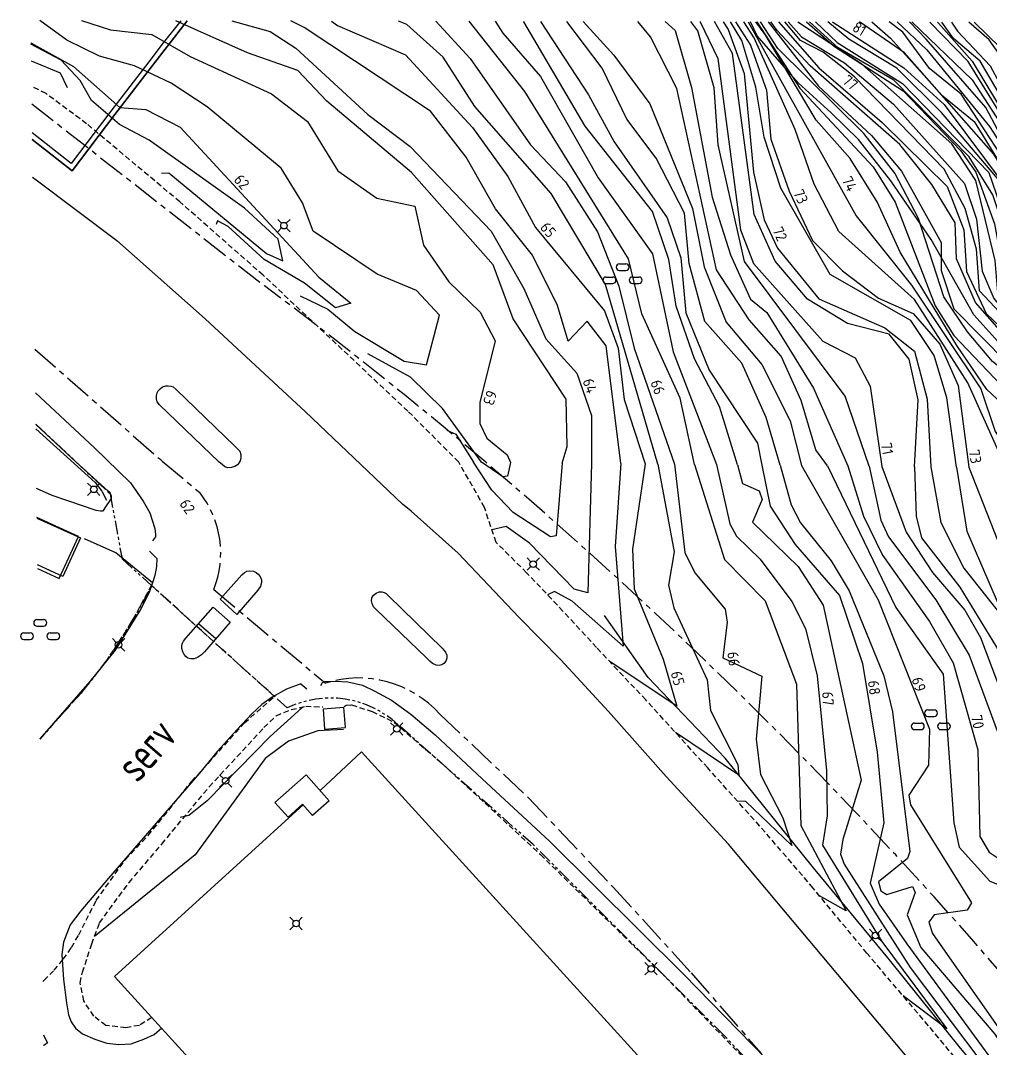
# Model space of a CAD drawing. Header units: metres. Extents: x 148035 to 148980, y 6395313 to 6395676.
# Drawn here: x 148034.5 to 148123.2, y 6395578 to 6395672 of the extents above; entities that cross this region are included whole.
import ezdxf
from ezdxf.enums import TextEntityAlignment as Align

# ---------------------------------------------------------------- set-up
doc = ezdxf.new("R2010")
doc.units = ezdxf.units.M
for name, pattern in [('CENTERX2', [4, 2.5, -0.5, 0.5, -0.5]), ('DASHED', [0.75, 0.5, -0.25]), ('PHANTOM', [2.5, 1.25, -0.25, 0.25, -0.25, 0.25, -0.25])]:
    doc.linetypes.add(name, pattern=pattern)
for name, color, linetype in [('M-BEF-BELYSNINGSSTOLPE', 4, 'Continuous'), ('M-BEF-BÄCK', 4, 'Dike5'), ('M-BEF-FV', 4, 'FJARRVARME'), ('M-BEF-MARKLINJE', 4, 'Continuous'), ('M-BEF-NIVÅKURVA-PRIMÄR-0.5M', 250, 'Continuous'), ('M-BEF-NIVÅKURVA-PRIMÄR-1.0M', 250, 'Continuous'), ('M-BEF-TRAPPA', 4, 'Continuous'), ('M-BEF-VÄGKANT', 13, 'DASHED'), ('M-BEF-VÄGKANTSTÖD', 13, 'Continuous'), ('M-BEF-VÄGRÄCKE', 13, 'FENCELINE2'), ('M-GR-ANVÄNDNINGSGRÄNS', 4, 'CENTERX2'), ('M-GR-FASTIGHETSGRÄNS', 3, 'PHANTOM'), ('M-GR-RÄTTIGHETSGRÄNS', 3, 'DASHED'), ('M-GR-TRAKTGRÄNS', 7, 'PHANTOM'), ('M-HUS-SOCKEL', 1, 'Continuous'), ('M-HUS-YTTER', 3, 'Continuous')]:
    doc.layers.add(name, color=color, linetype=linetype)
doc.styles.add('ISO', font='iso.shx', dxfattribs={"height": 2.5})
doc.linetypes.add('Dike5', pattern='A,1.5,["|",Standard,S=0.5,R=75,X=0,Y=0],1e-06,["|",Standard,S=0.5,R=105,X=0,Y=0],-0.75', length=2.250001)
doc.linetypes.add('FENCELINE2', pattern='A,0.25,-0.1,[132,ltypeshp.shx,S=0.1,R=0,X=-0.1,Y=0],-0.1,1', length=1.45)
doc.linetypes.add('FJARRVARME', pattern='A,0.5,-0.2,["FV",Standard,S=0.1,R=0,X=-0.1,Y=-0.05],-0.2', length=0.9)

# ---------------------------------------------------------------- blocks, each defined once
blk = doc.blocks.new('PRI_M_LÖVSKOG')
for p, q in [((-0.295, 1.2), (0.295, 1.2)), ((-0.295, 0.6), (0.295, 0.6)), ((-1.495, 0), (-0.905, 0)), ((-1.495, -0.6), (-0.905, -0.6)), ((0.905, 0), (1.495, 0)), ((0.905, -0.6), (1.495, -0.6))]:
    blk.add_line(p, q)
for centre, start, end in [((-0.295, 0.9), 90.00001, 179.99999), ((0.295, 0.9), 0, 90.00001), ((-0.295, 0.9), 179.99999, 270.00003), ((0.295, 0.9), 270.00003, 0.00001), ((-1.495, -0.3), 90.00001, 179.99999), ((-1.495, -0.3), 179.99999, 270.00003), ((-0.905, -0.3), 0, 90.00001), ((-0.905, -0.3), 270.00003, 0.00001), ((0.905, -0.3), 90.00001, 179.99999), ((0.905, -0.3), 179.99999, 270.00003), ((1.495, -0.3), 0, 90.00001), ((1.495, -0.3), 270.00003, 0.00001)]:
    blk.add_arc(centre, 0.3, start, end)
blk = doc.blocks.new('PRI_L_BELYS')
for points in [[(-0.212, 0.212, 0), (-0.566, 0.566, 0)], [(0.212, 0.212, 0), (0.566, 0.566, 0)], [(-0.212, -0.212, 0), (-0.566, -0.566, 0)], [(0.212, -0.212, 0), (0.566, -0.566, 0)]]:
    blk.add_polyline3d(points)
blk.add_circle((0, 0), 0.3)

msp = doc.modelspace()

# ---------------------------------------------------------------- linework, layer by layer
at = {"layer": 'M-BEF-BÄCK', "lineweight": -3, "flags": 128}
msp.add_lwpolyline([(148161.961, 6395528.361), (148155.012, 6395536.512), (148146.425, 6395546.878), (148139.558, 6395555.51), (148130.535, 6395566.085), (148120.5, 6395577.999), (148114.005, 6395586.08), (148107.035, 6395594.496), (148098.976, 6395604.545), (148091.919, 6395611.919), (148087.922, 6395617.602)], dxfattribs=at)
at = {"layer": 'M-BEF-FV'}
for points in [[(148049.177, 6395671.988), (148047.587, 6395669.958), (148046.269, 6395668.243), (148042.777, 6395663.716), (148039.169, 6395658.936), (148035.59, 6395661.73)], [(148035.598, 6395661.12), (148039.258, 6395658.263), (148043.147, 6395663.416), (148046.513, 6395667.78), (148047.963, 6395669.667), (148049.78, 6395671.987)]]:
    msp.add_lwpolyline(points, dxfattribs=at)
at = {"layer": 'M-BEF-FV', "ltscale": 0.8}
for points in [[(148049.177, 6395671.988), (148047.587, 6395669.958), (148046.269, 6395668.243), (148042.777, 6395663.716), (148039.169, 6395658.936), (148035.59, 6395661.73)], [(148049.78, 6395671.987), (148047.963, 6395669.667), (148046.603, 6395667.896), (148043.147, 6395663.416), (148039.258, 6395658.263), (148035.598, 6395661.12)]]:
    msp.add_lwpolyline(points, dxfattribs=at)
at = {"layer": 'M-BEF-MARKLINJE', "lineweight": -3, "flags": 128}
msp.add_lwpolyline([(148134.083, 6395631.021), (148131.149, 6395635.201), (148126.365, 6395639.903), (148121.719, 6395645.084), (148117.813, 6395651.979), (148114.13, 6395657.342), (148111.161, 6395661.128), (148108.662, 6395663.556), (148105.648, 6395666.324), (148101.907, 6395670.608), (148101.276, 6395671.902)], dxfattribs=at)
at = {"layer": 'M-BEF-NIVÅKURVA-PRIMÄR-0.5M', "lineweight": -3}
for points in [[(148060.093, 6395646.843), (148062.62, 6395645.605), (148065.087, 6395643.567), (148069.602, 6395640.863), (148071.646, 6395640.518), (148072.833, 6395645.062), (148070.743, 6395647.32), (148067.129, 6395648.801), (148061.279, 6395652.736), (148060.301, 6395655.326), (148058.373, 6395658.51), (148051.606, 6395664.109), (148048.316, 6395666.281), (148044.953, 6395667.859), (148041.74, 6395668.753), (148038.763, 6395670.215), (148036.291, 6395672.009)], [(148084.053, 6395631.533), (148084.506, 6395633.04), (148084.414, 6395637.367), (148079.583, 6395644.726), (148077.747, 6395649.673), (148070.287, 6395658.121), (148062.533, 6395664.64), (148059.882, 6395667.433), (148055.274, 6395669.054), (148048.746, 6395671.988)], [(148089.428, 6395631.478), (148088.073, 6395642.256), (148086.354, 6395644.52), (148084.605, 6395642.684), (148083.631, 6395645.942), (148081.35, 6395650.554), (148077.964, 6395654.784), (148075.297, 6395659.526), (148072.008, 6395663.707), (148060.47, 6395671.388), (148059.243, 6395671.971)], [(148092.81, 6395631.443), (148088.01, 6395647.87), (148083.064, 6395656.185), (148076.063, 6395664.142), (148073.172, 6395668.66), (148069.851, 6395671.655), (148069.08, 6395671.955)], [(148096.15, 6395631.409), (148094.845, 6395637.466), (148091.361, 6395645.193), (148090.135, 6395650.208), (148080.632, 6395665.529), (148075.549, 6395671.944)], [(148100.102, 6395631.368), (148098.442, 6395636.692), (148096.151, 6395641.075), (148094.489, 6395645.876), (148093.803, 6395650.147), (148092.332, 6395654.545), (148086.15, 6395662.359), (148080.553, 6395671.885), (148080.517, 6395671.936)], [(148104.004, 6395631.329), (148102.725, 6395635.697), (148100.498, 6395640.658), (148097.108, 6395644.494), (148095.67, 6395649.772), (148095.237, 6395654.386), (148092.644, 6395659.421), (148089.965, 6395662.978), (148087.716, 6395667.654), (148084.491, 6395671.93)], [(148108.332, 6395631.284), (148107.269, 6395632.746), (148105.916, 6395637.251), (148104.079, 6395641.326), (148101.152, 6395644.64), (148098.16, 6395649.204), (148094.553, 6395665.8), (148092.132, 6395670.525), (148090.991, 6395671.919)], [(148112.12, 6395631.245), (148109.948, 6395637.655), (148100.742, 6395649.978), (148098.332, 6395660.634), (148097.967, 6395665.842), (148096.482, 6395671.064), (148095.829, 6395671.911)], [(148116.28, 6395631.203), (148116.604, 6395637.309), (148115.779, 6395641.048), (148113.971, 6395643.335), (148110.161, 6395644.302), (148106.496, 6395646.536), (148103.532, 6395650.004), (148101.626, 6395654.272), (148099.636, 6395669.006), (148097.979, 6395671.908)], [(148120.112, 6395631.164), (148119.231, 6395637.497), (148118.068, 6395641.359), (148115.956, 6395644.578), (148108.562, 6395648.771), (148104.057, 6395656.673), (148102.542, 6395661.351), (148101.765, 6395665.93), (148100.477, 6395670.185), (148099.469, 6395671.905)], [(148124.631, 6395631.117), (148121.144, 6395638.886), (148116.292, 6395646.487), (148109.368, 6395652.718), (148107.104, 6395657.039), (148105.358, 6395662.035), (148101.631, 6395670.422), (148100.666, 6395671.903)], [(148129.306, 6395631.07), (148126.413, 6395635.01), (148122.903, 6395638.266), (148120.144, 6395642.275), (148114.977, 6395650.811), (148112.86, 6395655.417), (148110.389, 6395659.398), (148107.281, 6395662.908), (148102.638, 6395670.722), (148101.767, 6395671.902)], [(148132.079, 6395631.041), (148125.622, 6395639.078), (148123.402, 6395640.83), (148121.121, 6395643.539), (148118.951, 6395646.743), (148116.649, 6395653.902), (148114.477, 6395658.055), (148111.639, 6395661.666), (148103.797, 6395669.452), (148102.207, 6395671.901)], [(148134.551, 6395631.016), (148131.933, 6395634.732), (148121.848, 6395646.211), (148120.131, 6395650.223), (148119.985, 6395653.504), (148117.873, 6395657.012), (148114.933, 6395660.664), (148106.726, 6395667.871), (148103.716, 6395671.113), (148103.14, 6395671.899)], [(148135.899, 6395631.002), (148126.816, 6395642.373), (148122.218, 6395647.276), (148121.964, 6395651.085), (148120.924, 6395654.819), (148119.008, 6395658.407), (148110.79, 6395666.853), (148107.915, 6395669.109), (148105.851, 6395670.175), (148104.415, 6395671.897)], [(148136.481, 6395630.996), (148133.297, 6395635.588), (148126.692, 6395643.615), (148125.854, 6395645.262), (148123.94, 6395646.768), (148123.665, 6395650.068), (148121.896, 6395657.366), (148119.692, 6395660.719), (148111.45, 6395668.032), (148105.696, 6395671.788), (148105.6, 6395671.895)], [(148136.856, 6395630.992), (148133.248, 6395637.284), (148131.161, 6395640.225), (148128.401, 6395643.054), (148126.498, 6395646.425), (148125.1, 6395649.5), (148124.597, 6395652.625), (148123.457, 6395656.078), (148121.293, 6395659.556), (148114.377, 6395666.564), (148109.309, 6395669.527), (148106.688, 6395671.894)], [(148137.469, 6395630.986), (148132.954, 6395638.238), (148127.176, 6395648.862), (148126.471, 6395651.783), (148124.796, 6395654.072), (148124.241, 6395657.141), (148118.764, 6395663.613), (148114.661, 6395667.644), (148110.286, 6395670.296), (148108.362, 6395671.891)], [(148138.836, 6395630.972), (148137.034, 6395634.645), (148130.276, 6395644.92), (148125.651, 6395656.347), (148123.545, 6395659.788), (148115.351, 6395669.043), (148111.255, 6395671.886)], [(148140.211, 6395630.958), (148130.952, 6395645.36), (148126.362, 6395656.371), (148120.535, 6395665.29), (148117.665, 6395667.623), (148115.211, 6395670.933), (148113.959, 6395671.882)], [(148142.129, 6395630.938), (148139.79, 6395633.312), (148135.762, 6395638.965), (148131.794, 6395645.885), (148127.293, 6395657.213), (148124.766, 6395660.358), (148122.8, 6395664.058), (148117.349, 6395670.321), (148115.823, 6395671.879)], [(148144.086, 6395630.918), (148141.483, 6395632.756), (148138.796, 6395635.832), (148133.155, 6395645.658), (148131.564, 6395649.382), (148130.77, 6395653.07), (148129.205, 6395656.283), (148126.935, 6395658.926), (148121.183, 6395668.266), (148117.695, 6395671.875)], [(148145.23, 6395630.907), (148143.936, 6395632.34), (148141.427, 6395633.375), (148138.713, 6395636.833), (148133.725, 6395647.215), (148129.642, 6395657.06), (148127.433, 6395659.506), (148122.277, 6395668.304), (148119.845, 6395670.368), (148118.782, 6395671.874)], [(148147.894, 6395630.879), (148147.236, 6395631.9), (148140.744, 6395635.291), (148138.508, 6395638.937), (148134.332, 6395647.754), (148131.362, 6395656.021), (148128.643, 6395659.06), (148125.405, 6395667.024), (148123.102, 6395670.253), (148121.257, 6395671.87)], [(148039.975, 6395666.537), (148038.26, 6395668.398), (148035.487, 6395669.843)], [(148047.412, 6395658.056), (148048.088, 6395658.082), (148057.02, 6395650.691), (148058.521, 6395650.022), (148058.1, 6395652.012), (148055.019, 6395654.851), (148046.306, 6395661.067), (148043.582, 6395662.511), (148041.019, 6395664.7), (148039.975, 6395666.537)], [(148073.514, 6395634.553), (148074.335, 6395634.187), (148075.957, 6395631.616)], [(148084.055, 6395631.533), (148083.512, 6395624.868), (148083.002, 6395624.8), (148079.593, 6395627.004), (148077.622, 6395629.059), (148075.958, 6395631.616)], [(148089.429, 6395631.478), (148088.9, 6395623.907), (148089.639, 6395614.773), (148084.976, 6395618.886), (148083.362, 6395619.785), (148082.724, 6395619.483)], [(148092.812, 6395631.443), (148094.288, 6395623.418), (148093.77, 6395620.371), (148094.266, 6395618.29), (148097.31, 6395611.708), (148097.635, 6395608.9), (148100.136, 6395603.974), (148100.21, 6395602.996), (148094.426, 6395606.883)], [(148096.15, 6395631.409), (148098.902, 6395622.714), (148102.637, 6395618.934), (148105.482, 6395611.299), (148105.874, 6395598.378), (148110.044, 6395590.583), (148107.599, 6395591.938)], [(148100.104, 6395631.368), (148100.562, 6395629.675), (148102.08, 6395629.003), (148102.352, 6395628.204), (148101.472, 6395626.137), (148105.655, 6395622.081), (148107.936, 6395618.54), (148111.406, 6395602.532), (148109.722, 6395597.106), (148109.524, 6395595.772), (148109.856, 6395594.834), (148115.893, 6395585.404), (148126.085, 6395571.843), (148126.274, 6395570.905), (148123.925, 6395573.2), (148122.86, 6395573.707)], [(148104.005, 6395631.329), (148104.997, 6395627.716), (148105.866, 6395626.052), (148108.664, 6395622.596), (148110.3, 6395619.857), (148113.476, 6395612.067), (148114.265, 6395608.768), (148115.848, 6395596.013), (148115.635, 6395595.361), (148112.981, 6395593.24), (148113.211, 6395592.418), (148113.737, 6395592.08), (148116.11, 6395592.791), (148116.343, 6395592.251), (148115.598, 6395590.206), (148116.857, 6395587.237), (148123.631, 6395579.292), (148135.462, 6395560.683), (148139.603, 6395556.065), (148140.477, 6395554.564), (148137.618, 6395556.889), (148136.628, 6395557.236)], [(148108.333, 6395631.284), (148114.564, 6395618.335), (148118.911, 6395612.213), (148119.882, 6395598.624), (148120.354, 6395596.396), (148123.183, 6395593.276), (148125.709, 6395592.282), (148126.36, 6395588.746), (148124.224, 6395585.955), (148125.424, 6395582.361), (148124.682, 6395580.527), (148125.146, 6395579.349), (148130.761, 6395571.945), (148132.994, 6395567.04), (148136.162, 6395562.093), (148136.96, 6395561.727), (148145.026, 6395560.94), (148144.192, 6395559.011), (148141.738, 6395555.542), (148152.851, 6395539.777), (148153.301, 6395538.568), (148150.046, 6395540.925)], [(148112.121, 6395631.245), (148113.213, 6395626.295), (148113.888, 6395624.796), (148118.226, 6395619.036), (148121.267, 6395613.966), (148124.229, 6395605.958), (148124.676, 6395602.538), (148123.87, 6395597.375), (148124.365, 6395596.827), (148124.959, 6395597.007), (148126.734, 6395600.141), (148127.747, 6395600.77), (148129.234, 6395600.149), (148129.951, 6395598.829)], [(148116.281, 6395631.203), (148116.446, 6395626.661), (148116.934, 6395624.686), (148120.427, 6395620.175), (148126.125, 6395610.848)], [(148120.112, 6395631.164), (148121.066, 6395625.291), (148123.84, 6395618.868)], [(148064.06, 6395607.156), (148061.703, 6395607.039), (148059.042, 6395606.103), (148056.894, 6395604.517), (148050.49, 6395595.696), (148041.288, 6395588.213)]]:
    msp.add_lwpolyline(points, dxfattribs=at)
at = {"layer": 'M-BEF-NIVÅKURVA-PRIMÄR-1.0M', "lineweight": -3}
for points in [[(148040.105, 6395672.002), (148042.765, 6395671.165), (148046.537, 6395670.734), (148050.044, 6395668.707), (148057.49, 6395665.299), (148060.764, 6395662.771), (148063.546, 6395658.254), (148067.114, 6395655.76), (148070.595, 6395655.027), (148071.379, 6395651.478), (148073.708, 6395648.124), (148076.55, 6395645.343), (148077.946, 6395642.725), (148076.532, 6395637.075), (148076.544, 6395635.153), (148077.179, 6395633.818), (148079.034, 6395632.301), (148079.327, 6395631.581)], [(148053.839, 6395671.98), (148057.368, 6395671.015), (148059.708, 6395669.478), (148066.298, 6395663.423), (148070.155, 6395660.479), (148077.56, 6395652.737), (148080.569, 6395647.503), (148082.56, 6395642.881), (148085.399, 6395639.764), (148086.742, 6395635.869), (148086.741, 6395631.505)], [(148062.981, 6395671.965), (148063.503, 6395671.57), (148069.737, 6395668.873), (148075.848, 6395662.23), (148079.084, 6395657.739), (148081.61, 6395653.069), (148087.934, 6395645.463), (148089.173, 6395642.03), (148089.718, 6395637.332), (148091.646, 6395631.455)], [(148072.508, 6395671.949), (148075.663, 6395668.539), (148081.18, 6395660.628), (148084.352, 6395657.246), (148087.282, 6395652.681), (148089.246, 6395647.699), (148090.642, 6395642.042), (148094.334, 6395631.428)], [(148077.922, 6395671.941), (148078.628, 6395670.856), (148082.088, 6395666.905), (148087.36, 6395657.627), (148092.331, 6395650.662), (148094.212, 6395641.695), (148098.181, 6395631.388)], [(148082.093, 6395671.934), (148086.477, 6395665.221), (148088.823, 6395660.913), (148093.658, 6395653.957), (148094.906, 6395650.319), (148095.378, 6395645.283), (148097.508, 6395640.03), (148101.923, 6395633.354), (148102.325, 6395631.346)], [(148085.988, 6395671.927), (148088.775, 6395668.842), (148092.066, 6395664.388), (148095.987, 6395654.803), (148097.038, 6395649.473), (148099.045, 6395644.419), (148102.321, 6395640.542), (148104.901, 6395635.394), (148105.938, 6395631.309)], [(148093.467, 6395671.915), (148094.384, 6395671.101), (148095.878, 6395665.879), (148097.787, 6395655.851), (148099.463, 6395650.583), (148101.269, 6395646.531), (148102.776, 6395645.305), (148107.041, 6395638.376), (148110.187, 6395631.265)], [(148096.674, 6395671.91), (148096.686, 6395671.896), (148098.3, 6395668.547), (148100.354, 6395652.865), (148101.557, 6395649.798), (148107.898, 6395642.698), (148110.863, 6395641.159), (148112.215, 6395638.567), (148113.3, 6395631.233)], [(148098.789, 6395671.906), (148099.245, 6395671.182), (148100.699, 6395667.159), (148101.556, 6395658.134), (148102.539, 6395653.788), (148103.755, 6395651.19), (148107.531, 6395646.565), (148113.563, 6395643.903), (148116.283, 6395641.754), (148117.433, 6395637.387), (148117.776, 6395631.188)], [(148099.915, 6395671.905), (148101.296, 6395669.749), (148102.746, 6395665.644), (148103.134, 6395661.163), (148104.808, 6395656.4), (148106.957, 6395651.893), (148109.694, 6395649.109), (148112.981, 6395646.603), (148116.158, 6395645.219), (148118.582, 6395642.399), (148120.262, 6395638.629), (148121.244, 6395631.152)], [(148101.057, 6395671.903), (148110.957, 6395654.161), (148116.013, 6395647.804), (148122.361, 6395638.319), (148123.657, 6395634.434), (148125.857, 6395631.105)], [(148101.85, 6395671.901), (148105.799, 6395665.826), (148112.495, 6395658.638), (148114.52, 6395655.392), (148118.161, 6395645.903), (148119.872, 6395643.204), (148128.521, 6395634.107), (148130.63, 6395631.056)], [(148102.911, 6395671.9), (148107.488, 6395666.012), (148112.348, 6395661.507), (148115.084, 6395658.244), (148118.709, 6395651.722), (148118.726, 6395649.136), (148119.873, 6395645.628), (148132.276, 6395633.082), (148133.091, 6395631.031)], [(148103.837, 6395671.898), (148107.541, 6395667.685), (148113.321, 6395662.682), (148119.269, 6395656.816), (148120.791, 6395652.877), (148121.037, 6395649.04), (148122.83, 6395645.199), (148125.453, 6395642.713), (148133.174, 6395633.8), (148135.075, 6395631.011)], [(148104.73, 6395671.897), (148105.949, 6395670.522), (148109.866, 6395668.152), (148114.37, 6395664.349), (148120.838, 6395657.115), (148121.961, 6395653.851), (148122.459, 6395649.098), (148123.535, 6395646.6), (148136.274, 6395630.998)], [(148106.399, 6395671.894), (148108.951, 6395669.649), (148115.249, 6395665.567), (148120.506, 6395660.091), (148121.892, 6395658.147), (148123.605, 6395653.43), (148124.447, 6395648.681), (148128.677, 6395641.768), (148132.557, 6395637.623), (148136.645, 6395630.994)], [(148107.216, 6395671.893), (148109.205, 6395669.991), (148115.186, 6395666.255), (148123.067, 6395658.11), (148125.704, 6395650.477), (148129.512, 6395642.83), (148133.509, 6395637.177), (148137.106, 6395630.99)], [(148108.794, 6395671.89), (148108.806, 6395671.874), (148115.31, 6395667.694), (148118.983, 6395664.33), (148124.582, 6395656.854), (148126.28, 6395653.336), (148128.337, 6395647.03), (148131.927, 6395640.559), (148136.345, 6395634.492), (148137.953, 6395630.981)], [(148112.386, 6395671.884), (148114.072, 6395670.406), (148118.753, 6395665.205), (148121.728, 6395662.762), (148127.469, 6395653.453), (148129.887, 6395646.639), (148134.633, 6395638.193), (148136.924, 6395635.365), (148139.367, 6395630.967)], [(148114.704, 6395671.88), (148117.401, 6395669.323), (148123.138, 6395662.332), (148127.921, 6395654.913), (148130.876, 6395646.662), (148132.671, 6395643.073), (148135.898, 6395638.172), (148141.445, 6395630.945)], [(148116.024, 6395671.878), (148121.564, 6395666.594), (148128.867, 6395655.312), (148130.669, 6395651.647), (148131.387, 6395647.733), (148133.189, 6395644.478), (148139.628, 6395633.896), (148142.754, 6395630.932)], [(148118.385, 6395671.874), (148118.489, 6395671.78), (148121.543, 6395668.29), (148126.179, 6395660.611), (148128.607, 6395657.444), (148130.898, 6395653.791), (148133.593, 6395646.177), (148138.943, 6395635.731), (148141.487, 6395633.076), (148144.617, 6395630.913)], [(148119.669, 6395671.872), (148120.215, 6395671.042), (148123.187, 6395667.879), (148127.377, 6395660.124), (148131.961, 6395653.872), (148134.819, 6395646.118), (148140.713, 6395634.971), (148146.597, 6395630.893)], [(148121.74, 6395671.869), (148126.528, 6395667.206), (148126.886, 6395664.02), (148128.239, 6395660.367), (148130.368, 6395657.322), (148132.463, 6395655.168), (148135.47, 6395645.953), (148138.396, 6395639.467), (148140.281, 6395636.317), (148142.516, 6395634.395), (148147.878, 6395632.053), (148148.788, 6395630.87)], [(148035.486, 6395669.979), (148039.371, 6395667.805), (148043.614, 6395664.048), (148045.998, 6395663.858), (148049.142, 6395662.269), (148061.818, 6395648.531), (148064.75, 6395646.161), (148063.347, 6395645.724), (148060.504, 6395647.99), (148056.803, 6395650.162), (148053.506, 6395653.179), (148052.531, 6395653.704), (148052.418, 6395653.358)], [(148035.507, 6395668.324), (148038.166, 6395667.225), (148038.789, 6395665.895)], [(148076.691, 6395631.608), (148073.124, 6395636.514), (148070.181, 6395639.394), (148066.281, 6395641.539)], [(148079.328, 6395631.581), (148079.075, 6395630.325), (148078.622, 6395630.264), (148076.693, 6395631.608)], [(148086.741, 6395631.505), (148086.423, 6395619.648), (148085.152, 6395619.99), (148081.08, 6395624.215), (148078.938, 6395625.744), (148077.64, 6395625.417)], [(148091.648, 6395631.455), (148090.505, 6395623.656), (148090.652, 6395620.035), (148093.311, 6395613.609), (148094.547, 6395609.285), (148088.447, 6395613.34)], [(148094.334, 6395631.428), (148095.287, 6395623.363), (148096.184, 6395621.504), (148098.966, 6395618.166), (148099.157, 6395616.986), (148098.743, 6395613.718), (148102.309, 6395612.055), (148101.801, 6395606.274), (148102.192, 6395603.031), (148104.228, 6395599.096), (148105.066, 6395596.561), (148100.865, 6395600.574), (148100.086, 6395600.612)], [(148098.182, 6395631.388), (148099.399, 6395625.968), (148100.002, 6395624.832), (148102.162, 6395622.742), (148105.049, 6395618.884), (148106.302, 6395616.397), (148107.376, 6395612.061), (148108.248, 6395603.409), (148108.295, 6395599.255), (148107.879, 6395596.597), (148113.284, 6395587.76), (148119.229, 6395579.786), (148115.231, 6395582.807)], [(148102.326, 6395631.346), (148103.07, 6395627.582), (148105.382, 6395624.088), (148109.422, 6395619.426), (148111.518, 6395613.187), (148112.858, 6395605.084), (148113.468, 6395598.611), (148112.211, 6395593.114), (148113.047, 6395591.175), (148115.568, 6395587.564), (148132.313, 6395564.678), (148133.097, 6395562.641), (148129.261, 6395566.043)], [(148105.939, 6395631.309), (148112.962, 6395619.018), (148117.663, 6395607.187), (148117.555, 6395603.907), (148115.752, 6395601.142), (148115.919, 6395600.273), (148121.505, 6395591.3), (148121.095, 6395590.646), (148118.076, 6395590.221), (148117.598, 6395589.552), (148117.915, 6395588.49), (148130.211, 6395570.945), (148135.566, 6395561.907), (148140.65, 6395556.027), (148146.593, 6395547.348), (148146.57, 6395546.866), (148146.241, 6395546.899), (148143.292, 6395549.188)], [(148110.189, 6395631.265), (148111.623, 6395626.666), (148113.353, 6395623.096), (148117.649, 6395617.031), (148119.811, 6395613.267), (148122.069, 6395605.313), (148122.258, 6395597.374), (148123.102, 6395595.945), (148123.851, 6395595.463)], [(148113.301, 6395631.233), (148115.517, 6395625.208), (148117.929, 6395621.517), (148120.885, 6395618.084), (148122.319, 6395615.571), (148124.903, 6395608.725)], [(148117.777, 6395631.188), (148118.692, 6395626.11), (148120.795, 6395621.907), (148124.871, 6395616.77)], [(148121.245, 6395631.152), (148125.896, 6395619.346)], [(148060.375, 6395609.192), (148060.231, 6395609.111), (148057.357, 6395606.528), (148051.602, 6395600.638), (148049.934, 6395599.287), (148049.121, 6395599.101)]]:
    msp.add_lwpolyline(points, dxfattribs=at)
at = {"layer": 'M-BEF-TRAPPA', "lineweight": -3}
msp.add_lwpolyline([(148064.093, 6395609.171), (148062.193, 6395609.02), (148062.34, 6395607.179), (148064.24, 6395607.33)], close=True, dxfattribs=at)
at = {"layer": 'M-BEF-VÄGKANT', "lineweight": -3}
for points in [[(148074.602, 6395631.629), (148069.949, 6395636.284), (148056.712, 6395648.725), (148049.105, 6395655.421), (148040.575, 6395662.572), (148036.869, 6395665.327), (148035.536, 6395665.992)], [(148147.485, 6395544.055), (148142.521, 6395550.137), (148137.16, 6395556.602), (148131.14, 6395563.795), (148123.785, 6395572.599), (148117.558, 6395580.068), (148111.93, 6395586.693), (148107, 6395592.663), (148102.624, 6395597.77), (148097.368, 6395603.654), (148091.709, 6395609.866), (148087.213, 6395614.654), (148084.137, 6395617.99), (148080.811, 6395621.503), (148078.018, 6395624.278), (148076.96, 6395627.464), (148074.602, 6395631.629)], [(148041.759, 6395589.48), (148044.456, 6395593.166), (148047.451, 6395596.675), (148051.779, 6395601.908), (148054.833, 6395605.208), (148056.79, 6395607.349), (148057.917, 6395608.42), (148059.282, 6395608.986), (148060.618, 6395609.285), (148062.163, 6395609.228)], [(148064.122, 6395609.26), (148064.301, 6395609.379), (148064.805, 6395609.41), (148066.677, 6395608.818), (148068.728, 6395607.812), (148073.158, 6395603.987), (148082.079, 6395595.714), (148093.409, 6395584.624), (148103.997, 6395573.651), (148115.834, 6395560.779), (148120.356, 6395555.47)], [(148046.536, 6395580.808), (148045.396, 6395580.101), (148044.168, 6395579.889), (148042.324, 6395580.078), (148041.23, 6395580.944), (148040.314, 6395582.345), (148039.974, 6395584.004), (148040.197, 6395584.953), (148041.045, 6395587.559), (148041.76, 6395589.48)]]:
    msp.add_lwpolyline(points, dxfattribs=at)
at = {"layer": 'M-BEF-VÄGKANTSTÖD', "lineweight": -3}
for points in [[(148035.641, 6395657.68), (148035.963, 6395657.444), (148043.351, 6395651.883), (148051.404, 6395644.723), (148060.588, 6395636.229), (148069.472, 6395627.777)], [(148035.891, 6395637.957), (148041.292, 6395632.933), (148044.584, 6395629.725), (148045.759, 6395628.048), (148046.347, 6395626.989), (148046.816, 6395625.548), (148046.875, 6395624.989), (148046.875, 6395624.783), (148046.61, 6395624.431)], [(148042.195, 6395627.332), (148042.843, 6395628.302), (148042.843, 6395628.538), (148042.755, 6395628.714), (148042.725, 6395628.802), (148042.549, 6395628.95), (148039.551, 6395631.687), (148035.927, 6395635.065)], [(148042.195, 6395627.332), (148042.025, 6395627.134), (148041.849, 6395627.134), (148041.437, 6395627.193), (148038.85, 6395628.077), (148037.439, 6395628.578), (148036.001, 6395629.212)], [(148159.504, 6395524.185), (148152.769, 6395532.652), (148147.856, 6395538.515), (148142.926, 6395544.372), (148137.704, 6395550.718), (148131.437, 6395558.211), (148123.843, 6395567.216), (148117.033, 6395575.489), (148109.905, 6395584.003), (148104.497, 6395590.448), (148099.262, 6395596.672), (148093.561, 6395602.852), (148088.295, 6395608.8), (148083.936, 6395613.523), (148080.113, 6395617.446), (148074.564, 6395623.283), (148070.251, 6395627.134), (148069.472, 6395627.777)], [(148046.607, 6395620.578), (148043.256, 6395623.315), (148040.375, 6395624.611)], [(148046.991, 6395622.813), (148046.961, 6395622.078), (148046.813, 6395621.254), (148046.607, 6395620.578), (148046.283, 6395619.696), (148045.488, 6395618.138), (148044.487, 6395616.521), (148043.192, 6395614.405), (148040.867, 6395611.554), (148036.291, 6395606.312)], [(148046.991, 6395622.813), (148046.315, 6395623.46)], [(148052.799, 6395619.083), (148054.774, 6395621.305)], [(148054.774, 6395621.305), (148055.004, 6395621.512), (148055.228, 6395621.637), (148055.503, 6395621.686), (148055.822, 6395621.651), (148056.083, 6395621.525), (148056.25, 6395621.381), (148056.44, 6395621.152), (148056.554, 6395620.862), (148056.564, 6395620.608), (148056.518, 6395620.394), (148056.465, 6395620.23), (148056.358, 6395620.075), (148056.244, 6395619.922), (148054.296, 6395617.672)], [(148052.799, 6395619.083), (148054.296, 6395617.672)], [(148053.699, 6395616.982), (148051.358, 6395614.279), (148051.079, 6395613.999), (148050.711, 6395613.735), (148050.402, 6395613.618), (148050.119, 6395613.619), (148049.841, 6395613.701), (148049.651, 6395613.845), (148049.505, 6395614.015), (148049.359, 6395614.278), (148049.287, 6395614.571), (148049.287, 6395614.838), (148049.349, 6395615.044), (148049.448, 6395615.25), (148049.639, 6395615.53), (148052.161, 6395618.366)], [(148053.699, 6395616.982), (148052.161, 6395618.366)], [(148050.819, 6395616.856), (148052.402, 6395615.484)], [(148061.982, 6395611.188), (148062.159, 6395611.455), (148062.367, 6395611.544), (148063.347, 6395611.576), (148064.476, 6395611.518), (148065.812, 6395611.223), (148066.942, 6395610.66), (148068.457, 6395609.831), (148070.211, 6395608.556), (148072.441, 6395606.688), (148076.753, 6395602.656), (148082.908, 6395596.963), (148095.161, 6395584.775), (148105.243, 6395574.455), (148125.706, 6395551.855)], [(148060.173, 6395611.346), (148058.849, 6395610.847), (148057.555, 6395610.113), (148056.584, 6395609.437), (148055.672, 6395608.585), (148054.347, 6395607.174), (148052.552, 6395605.175), (148050.904, 6395603.177)], [(148060.173, 6395611.346), (148060.702, 6395610.875)], [(148050.904, 6395603.177), (148042.589, 6395593.557), (148040.035, 6395590.579), (148039.056, 6395589.299), (148038.463, 6395587.722), (148038.316, 6395586.591), (148038.468, 6395584.301), (148038.739, 6395582.16), (148038.919, 6395581.06), (148039.154, 6395580.425), (148039.555, 6395579.849), (148040.2, 6395579.336), (148041.331, 6395578.832), (148042.432, 6395578.477), (148043.533, 6395578.359), (148044.663, 6395578.42), (148045.822, 6395578.839), (148046.744, 6395579.256), (148047.457, 6395579.882)], [(148036.633, 6395579.244), (148036.708, 6395579.096), (148037.007, 6395578.516), (148036.665, 6395578.263), (148036.645, 6395578.298)]]:
    msp.add_lwpolyline(points, dxfattribs=at)
for points in [[(148054.135, 6395633.083), (148054.385, 6395632.848), (148054.574, 6395632.607), (148054.664, 6395632.304), (148054.682, 6395632.019), (148054.623, 6395631.744), (148054.472, 6395631.495), (148054.36, 6395631.382), (148054.134, 6395631.216), (148053.835, 6395631.112), (148053.496, 6395631.108), (148053.222, 6395631.187), (148052.973, 6395631.393), (148052.708, 6395631.628), (148047.227, 6395636.867), (148047.036, 6395637.146), (148046.97, 6395637.411), (148046.963, 6395637.705), (148047.036, 6395637.955), (148047.125, 6395638.146), (148047.301, 6395638.337), (148047.518, 6395638.512), (148047.806, 6395638.59), (148048.047, 6395638.608), (148048.274, 6395638.571), (148048.478, 6395638.498), (148048.772, 6395638.263)], [(148073.1, 6395614.616), (148073.394, 6395614.249), (148073.526, 6395613.954), (148073.529, 6395613.697), (148073.423, 6395613.41), (148073.246, 6395613.205), (148073.055, 6395613.066), (148072.809, 6395613.004), (148072.544, 6395613.033), (148072.216, 6395613.188), (148071.951, 6395613.424), (148071.644, 6395613.72), (148067.015, 6395618.164), (148066.82, 6395618.393), (148066.69, 6395618.673), (148066.635, 6395618.944), (148066.663, 6395619.194), (148066.81, 6395619.458), (148067.054, 6395619.645), (148067.335, 6395619.744), (148067.561, 6395619.747), (148067.783, 6395619.702), (148067.972, 6395619.59), (148068.192, 6395619.398)]]:
    msp.add_lwpolyline(points, close=True, dxfattribs=at)
at = {"layer": 'M-BEF-VÄGRÄCKE', "lineweight": -3, "flags": 128}
msp.add_lwpolyline([(148035.932, 6395634.663), (148041.344, 6395629.744), (148041.961, 6395628.95), (148042.401, 6395628.126)], dxfattribs=at)
at = {"layer": 'M-GR-ANVÄNDNINGSGRÄNS', "lineweight": -3, "flags": 128}
for points in [[(148035.556, 6395664.396), (148056.845, 6395647.742)], [(148035.84, 6395641.964), (148047.255, 6395631.909)], [(148047.255, 6395631.909), (148047.473, 6395631.717)], [(148047.473, 6395631.717), (148050.923, 6395628.832)], [(148052.203, 6395619.968), (148062.405, 6395611.403)], [(148072.885, 6395608.556), (148080.977, 6395600.922)], [(148080.977, 6395600.922), (148088.704, 6395592.763)], [(148088.704, 6395592.763), (148095.863, 6395584.909)], [(148095.863, 6395584.909), (148102.287, 6395577.513)]]:
    msp.add_lwpolyline(points, dxfattribs=at)
for points in [[(148077.076, 6395631.604, 0.015105), (148056.843, 6395647.74)], [(148134.877, 6395572.048, 0.048509), (148077.076, 6395631.604)], [(148052.203, 6395619.968, 0.266411), (148050.923, 6395628.832)], [(148072.885, 6395608.556, 0.295225), (148062.405, 6395611.403)]]:
    msp.add_lwpolyline(points, format="xyb", dxfattribs=at)
at = {"layer": 'M-GR-FASTIGHETSGRÄNS', "lineweight": -3}
for points in [[(148035.927, 6395635.092), (148042.73, 6395628.707)], [(148042.73, 6395628.707), (148043.814, 6395622.76)], [(148043.814, 6395622.76), (148046.501, 6395620.336)], [(148050.119, 6395617.071), (148046.501, 6395620.336)], [(148058.916, 6395609.132), (148050.119, 6395617.071)], [(148040.069, 6395610.486), (148036.291, 6395606.288)], [(148081.402, 6395596.642), (148069.037, 6395607.616)], [(148098.842, 6395579.198), (148081.402, 6395596.642)], [(148116.315, 6395560.728), (148098.842, 6395579.198)]]:
    msp.add_lwpolyline(points, dxfattribs=at)
for points in [[(148040.069, 6395610.486, 0.060378), (148046.501, 6395620.336)], [(148069.037, 6395607.616, 0.30935), (148058.916, 6395609.132)]]:
    msp.add_lwpolyline(points, format="xyb", dxfattribs=at)
at = {"layer": 'M-GR-RÄTTIGHETSGRÄNS'}
for points in [[(148057.749, 6395610.185), (148046.501, 6395620.336), (148044.623, 6395616.884), (148042.475, 6395613.593), (148040.069, 6395610.486), (148036.291, 6395606.288)], [(148036.571, 6395584.124), (148036.672, 6395584.209), (148037.599, 6395585.143), (148038.443, 6395586.152), (148039.197, 6395587.23), (148039.856, 6395588.368), (148041.445, 6395591.515), (148044.099, 6395595.249), (148046.205, 6395597.462), (148050.172, 6395602.39), (148055.004, 6395607.757), (148057.749, 6395610.185)]]:
    msp.add_lwpolyline(points, dxfattribs=at)
at = {"layer": 'M-GR-TRAKTGRÄNS'}
for points in [[(148035.927, 6395635.092), (148042.73, 6395628.707)], [(148042.73, 6395628.707), (148043.814, 6395622.76)], [(148043.814, 6395622.76), (148046.501, 6395620.336)], [(148040.069, 6395610.486), (148036.291, 6395606.288)]]:
    msp.add_lwpolyline(points, dxfattribs=at)
msp.add_lwpolyline([(148040.069, 6395610.486, 0.060378), (148046.501, 6395620.336)], format="xyb", dxfattribs=at)
at = {"layer": 'M-HUS-SOCKEL', "lineweight": -3}
msp.add_lwpolyline([(148036.035, 6395626.503), (148040.011, 6395624.683), (148038.395, 6395621.159), (148036.09, 6395622.217)], dxfattribs=at)
at = {"layer": 'M-HUS-YTTER', "lineweight": -3}
for points in [[(148036.094, 6395621.874), (148038.06, 6395620.975), (148039.818, 6395624.819), (148036.035, 6395626.55)], [(148038.06, 6395620.975), (148039.818, 6395624.819), (148036.035, 6395626.55)], [(148036.094, 6395621.874), (148038.06, 6395620.975)], [(148065.698, 6395605.122), (148122.367, 6395542.842), (148099.783, 6395522.289), (148043.113, 6395584.569), (148060.408, 6395600.308)], [(148065.698, 6395605.122), (148061.955, 6395601.607)]]:
    msp.add_lwpolyline(points, dxfattribs=at)
msp.add_lwpolyline([(148057.792, 6395600.486), (148060.649, 6395603.027), (148062.765, 6395600.648), (148061.239, 6395599.291), (148060.325, 6395600.319), (148058.993, 6395599.135)], close=True, dxfattribs=at)

# ---------------------------------------------------------------- block references
at = {"layer": 'M-BEF-BELYSNINGSSTOLPE', "lineweight": -3}
for p in [(148058.621, 6395653.249), (148041.232, 6395629.132), (148081.417, 6395622.292), (148043.5, 6395614.908), (148068.936, 6395607.218), (148053.29, 6395602.46), (148059.725, 6395589.417), (148112.72, 6395588.329), (148092.19, 6395585.275)]:
    msp.add_blockref('PRI_L_BELYS', p, dxfattribs=at)
at = {"layer": 'M-BEF-MARKLINJE', "lineweight": -3}
for p in [(148089.587, 6395648.551), (148036.329, 6395616.009), (148117.784, 6395607.753)]:
    msp.add_blockref('PRI_M_LÖVSKOG', p, dxfattribs=at)

# ---------------------------------------------------------------- texts
at = {"layer": 'M-BEF-NIVÅKURVA-PRIMÄR-1.0M', "lineweight": -3, "style": 'ISO'}
for s, rotation, p in [('81        ', 328.53719, (148110.503, 6395671.128)), ('77        ', 320.97894, (148109.6, 6395666.338)), ('62        ', 312.51144, (148053.964, 6395657.384)), ('74        ', 296.71851, (148109.594, 6395657.425)), ('73        ', 295.49546, (148105.152, 6395656.26)), ('65        ', 311.00043, (148081.972, 6395653.033)), ('72        ', 295.06936, (148103.26, 6395652.837)), ('64        ', 289.02363, (148085.908, 6395639.056)), ('66        ', 290.85655, (148092.101, 6395638.913)), ('63        ', 250.60653, (148077.215, 6395638.262)), ('71        ', 280.60873, (148113.183, 6395633.29)), ('73        ', 280.82591, (148121.212, 6395632.653)), ('62        ', 304.93908, (148049.013, 6395627.802)), ('66        ', 278.16961, (148099.143, 6395614.198)), ('65        ', 285.81643, (148093.963, 6395612.34)), ('68        ', 277.59364, (148112.002, 6395611.579)), ('69        ', 288.02399, (148115.998, 6395611.764)), ('67        ', 273.06694, (148107.833, 6395610.599)), ('70        ', 280.45545, (148121.444, 6395608.386))]:
    msp.add_text(s, height=1, rotation=rotation, dxfattribs=at).set_placement(p)
at = {"layer": 'M-GR-RÄTTIGHETSGRÄNS', "lineweight": -3, "style": 'ISO', "width": 0.8}
msp.add_text('serv', height=3, rotation=49.16166, dxfattribs=at).set_placement((148047.145, 6395604.339), align=Align.CENTER)

doc.saveas('drawing.dxf')
